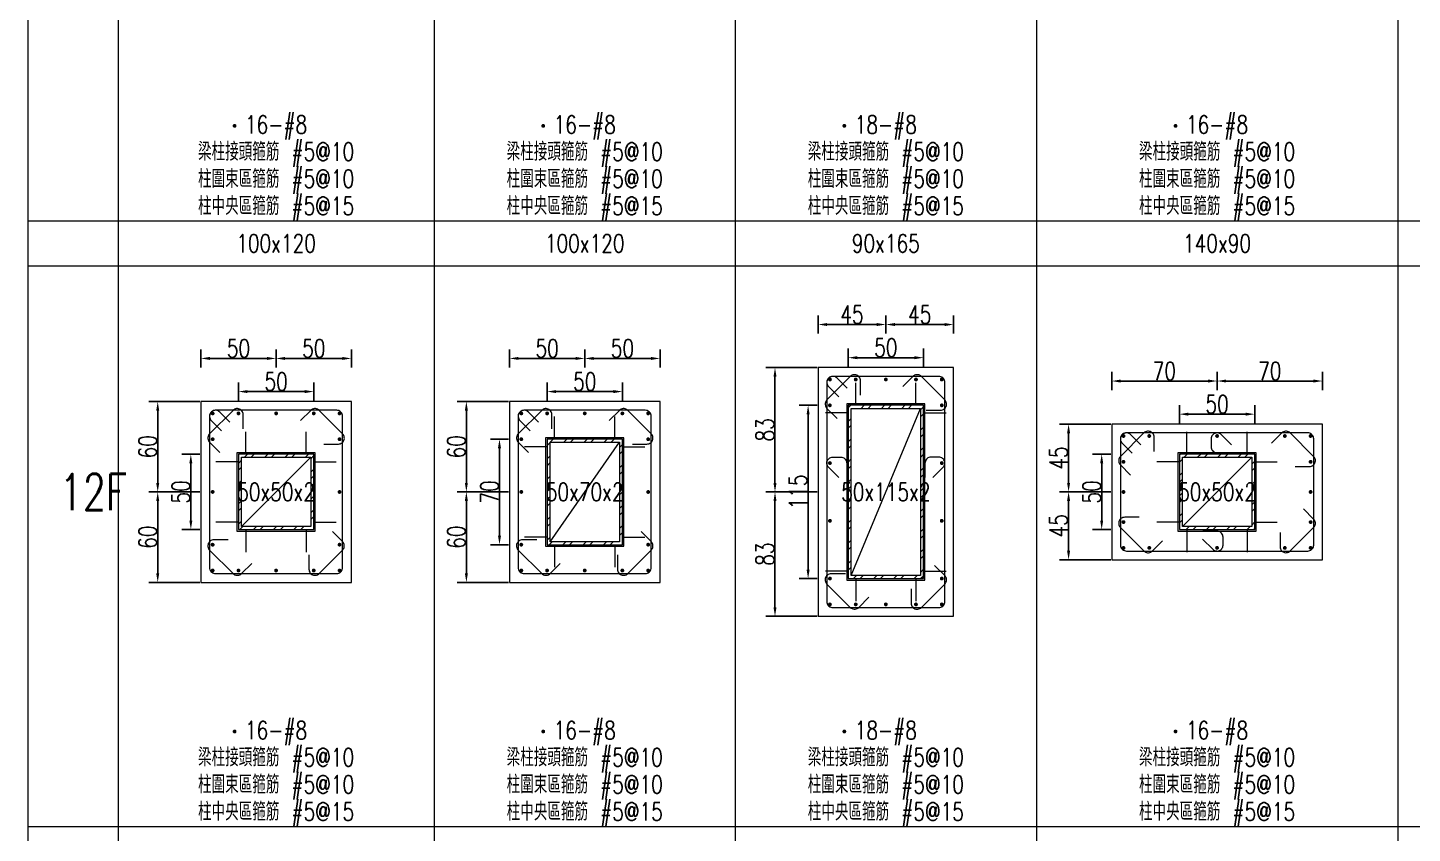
# Model space of a CAD drawing. Header units: millimetres. Extents: x 0 to 3905, y 0 to 8880.
# Drawn here: x 0 to 920, y 4447 to 4982 of the extents above; entities that cross this region are included whole.
import ezdxf
from ezdxf.enums import TextEntityAlignment as Align

# ---------------------------------------------------------------- set-up
doc = ezdxf.new("R2010")
doc.units = ezdxf.units.MM
doc.layers.get('DEFPOINTS').update_dxf_attribs({"color": 3})
for name, color, linetype in [('Hatch線', 6, 'Continuous'), ('主筋斷面', 2, 'Continuous'), ('文字-主筋根數', 7, 'Continuous'), ('文字-剪力筋 中央區', 7, 'Continuous'), ('文字-剪力筋-BC', 7, 'Continuous'), ('文字-剪力筋-圍束區', 7, 'Continuous'), ('文字-斷面尺寸', 7, 'Continuous'), ('文字-樓群名稱', 7, 'Continuous'), ('文字-輔助字', 7, 'Continuous'), ('柱斷面線', 4, 'Continuous'), ('標註字', 4, 'Continuous'), ('箍筋線', 1, 'Continuous'), ('網格線', 7, 'Continuous'), ('鋼柱', 11, 'Continuous')]:
    doc.layers.add(name, color=color, linetype=linetype)
doc.styles.add('note', font='txt.shx', dxfattribs={"width": 0.75, "height": 12})
doc.styles.add('txt', font='txt.shx', dxfattribs={"height": 0.2, "bigfont": 'chineset.shx'})
doc.dimstyles.new('RCAD_DIM', dxfattribs={"dimtxt": 12, "dimasz": 6, "dimexe": 6, "dimexo": 0.625, "dimtad": 1, "dimdec": 0, "dimdsep": 46, "dimtxsty": 'note', "dimcen": 2.5, "dimclrd": 256, "dimclre": 256, "dimclrt": 256, "dimadec": 0, "dimazin": 0, "dimtfac": 1, "dimtmove": 0, "dimatfit": 3, "dimfxl": 0, "dimtolj": 1, "dimarcsym": 0})

# ---------------------------------------------------------------- blocks, each defined once
blk = doc.blocks.new('*D84')
at = {"layer": 'DEFPOINTS', "color": 0}
for p in [(190, 4740.625), (140, 4734), (190, 4734)]:
    blk.add_point(p, dxfattribs=at)
at = {"layer": '標註字', "lineweight": -2}
for p, q in [((140, 4734.625), (140, 4746.625)), ((190, 4734.625), (190, 4746.625)), ((146, 4740.625), (184, 4740.625))]:
    blk.add_line(p, q, dxfattribs=at)
at = {"layer": '標註字'}
for points in [[(146, 4741.625), (146, 4739.625), (140, 4740.625)], [(184, 4739.625), (184, 4741.625), (190, 4740.625)]]:
    blk.add_solid(points, dxfattribs=at)
at = {"layer": '標註字', "insert": (165, 4747.25), "char_height": 12, "attachment_point": 5, "style": 'note'}
blk.add_mtext('\\A1;50', dxfattribs=at)
blk = doc.blocks.new('*D85')
at = {"layer": 'DEFPOINTS', "color": 0}
for p in [(108.375, 4699), (115, 4699), (115, 4649)]:
    blk.add_point(p, dxfattribs=at)
at = {"layer": '標註字', "lineweight": -2}
for p, q in [((114.375, 4699), (102.375, 4699)), ((108.375, 4655), (108.375, 4693)), ((114.375, 4649), (102.375, 4649))]:
    blk.add_line(p, q, dxfattribs=at)
at = {"layer": '標註字'}
for points in [[(109.375, 4693), (107.375, 4693), (108.375, 4699)], [(107.375, 4655), (109.375, 4655), (108.375, 4649)]]:
    blk.add_solid(points, dxfattribs=at)
at = {"layer": '標註字', "insert": (101.75, 4674), "char_height": 12, "attachment_point": 5, "rotation": 90, "style": 'note'}
blk.add_mtext('\\A1;50', dxfattribs=at)
blk = doc.blocks.new('*D86')
at = {"layer": 'DEFPOINTS', "color": 0}
for p in [(115, 4756), (165, 4762.625), (165, 4756)]:
    blk.add_point(p, dxfattribs=at)
at = {"layer": '標註字', "lineweight": -2}
for p, q in [((115, 4756.625), (115, 4768.625)), ((165, 4756.625), (165, 4768.625)), ((121, 4762.625), (159, 4762.625))]:
    blk.add_line(p, q, dxfattribs=at)
at = {"layer": '標註字'}
for points in [[(121, 4763.625), (121, 4761.625), (115, 4762.625)], [(159, 4761.625), (159, 4763.625), (165, 4762.625)]]:
    blk.add_solid(points, dxfattribs=at)
at = {"layer": '標註字', "insert": (140, 4769.25), "char_height": 12, "attachment_point": 5, "style": 'note'}
blk.add_mtext('\\A1;50', dxfattribs=at)
blk = doc.blocks.new('*D87')
at = {"layer": 'DEFPOINTS', "color": 0}
for p in [(165, 4756), (215, 4762.625), (215, 4756)]:
    blk.add_point(p, dxfattribs=at)
at = {"layer": '標註字', "lineweight": -2}
for p, q in [((165, 4756.625), (165, 4768.625)), ((215, 4756.625), (215, 4768.625)), ((171, 4762.625), (209, 4762.625))]:
    blk.add_line(p, q, dxfattribs=at)
at = {"layer": '標註字'}
for points in [[(171, 4763.625), (171, 4761.625), (165, 4762.625)], [(209, 4761.625), (209, 4763.625), (215, 4762.625)]]:
    blk.add_solid(points, dxfattribs=at)
at = {"layer": '標註字', "insert": (190, 4769.25), "char_height": 12, "attachment_point": 5, "style": 'note'}
blk.add_mtext('\\A1;50', dxfattribs=at)
blk = doc.blocks.new('*D88')
at = {"layer": 'DEFPOINTS', "color": 0}
for p in [(86.375, 4674), (115, 4674), (115, 4614)]:
    blk.add_point(p, dxfattribs=at)
at = {"layer": '標註字', "lineweight": -2}
for p, q in [((114.375, 4674), (80.375, 4674)), ((86.375, 4620), (86.375, 4668)), ((114.375, 4614), (80.375, 4614))]:
    blk.add_line(p, q, dxfattribs=at)
at = {"layer": '標註字'}
for points in [[(87.375, 4668), (85.375, 4668), (86.375, 4674)], [(85.375, 4620), (87.375, 4620), (86.375, 4614)]]:
    blk.add_solid(points, dxfattribs=at)
at = {"layer": '標註字', "insert": (79.75, 4644), "char_height": 12, "attachment_point": 5, "rotation": 90, "style": 'note'}
blk.add_mtext('\\A1;60', dxfattribs=at)
blk = doc.blocks.new('*D89')
at = {"layer": 'DEFPOINTS', "color": 0}
for p in [(86.375, 4734), (115, 4734), (115, 4674)]:
    blk.add_point(p, dxfattribs=at)
at = {"layer": '標註字', "lineweight": -2}
for p, q in [((114.375, 4734), (80.375, 4734)), ((86.375, 4680), (86.375, 4728)), ((114.375, 4674), (80.375, 4674))]:
    blk.add_line(p, q, dxfattribs=at)
at = {"layer": '標註字'}
for points in [[(87.375, 4728), (85.375, 4728), (86.375, 4734)], [(85.375, 4680), (87.375, 4680), (86.375, 4674)]]:
    blk.add_solid(points, dxfattribs=at)
at = {"layer": '標註字', "insert": (79.75, 4704), "char_height": 12, "attachment_point": 5, "rotation": 90, "style": 'note'}
blk.add_mtext('\\A1;60', dxfattribs=at)
blk = doc.blocks.new('Circle_Filled')
at = {"const_width": 0.5}
blk.add_lwpolyline([(-0.25, 0, 1), (0.25, 0, 1)], format="xyb", close=True, dxfattribs=at)
blk = doc.blocks.new('*D216')
at = {"layer": 'DEFPOINTS', "color": 0}
for p in [(395, 4740.625), (345, 4734), (395, 4734)]:
    blk.add_point(p, dxfattribs=at)
at = {"layer": '標註字', "lineweight": -2}
for p, q in [((345, 4734.625), (345, 4746.625)), ((395, 4734.625), (395, 4746.625)), ((351, 4740.625), (389, 4740.625))]:
    blk.add_line(p, q, dxfattribs=at)
at = {"layer": '標註字'}
for points in [[(351, 4741.625), (351, 4739.625), (345, 4740.625)], [(389, 4739.625), (389, 4741.625), (395, 4740.625)]]:
    blk.add_solid(points, dxfattribs=at)
at = {"layer": '標註字', "insert": (370, 4747.25), "char_height": 12, "attachment_point": 5, "style": 'note'}
blk.add_mtext('\\A1;50', dxfattribs=at)
blk = doc.blocks.new('*D217')
at = {"layer": 'DEFPOINTS', "color": 0}
for p in [(313.375, 4709), (320, 4709), (320, 4639)]:
    blk.add_point(p, dxfattribs=at)
at = {"layer": '標註字', "lineweight": -2}
for p, q in [((319.375, 4709), (307.375, 4709)), ((313.375, 4645), (313.375, 4703)), ((319.375, 4639), (307.375, 4639))]:
    blk.add_line(p, q, dxfattribs=at)
at = {"layer": '標註字'}
for points in [[(314.375, 4703), (312.375, 4703), (313.375, 4709)], [(312.375, 4645), (314.375, 4645), (313.375, 4639)]]:
    blk.add_solid(points, dxfattribs=at)
at = {"layer": '標註字', "insert": (306.75, 4674), "char_height": 12, "attachment_point": 5, "rotation": 90, "style": 'note'}
blk.add_mtext('\\A1;70', dxfattribs=at)
blk = doc.blocks.new('*D218')
at = {"layer": 'DEFPOINTS', "color": 0}
for p in [(320, 4756), (370, 4762.625), (370, 4756)]:
    blk.add_point(p, dxfattribs=at)
at = {"layer": '標註字', "lineweight": -2}
for p, q in [((320, 4756.625), (320, 4768.625)), ((370, 4756.625), (370, 4768.625)), ((326, 4762.625), (364, 4762.625))]:
    blk.add_line(p, q, dxfattribs=at)
at = {"layer": '標註字'}
for points in [[(326, 4763.625), (326, 4761.625), (320, 4762.625)], [(364, 4761.625), (364, 4763.625), (370, 4762.625)]]:
    blk.add_solid(points, dxfattribs=at)
at = {"layer": '標註字', "insert": (345, 4769.25), "char_height": 12, "attachment_point": 5, "style": 'note'}
blk.add_mtext('\\A1;50', dxfattribs=at)
blk = doc.blocks.new('*D219')
at = {"layer": 'DEFPOINTS', "color": 0}
for p in [(370, 4756), (420, 4762.625), (420, 4756)]:
    blk.add_point(p, dxfattribs=at)
at = {"layer": '標註字', "lineweight": -2}
for p, q in [((370, 4756.625), (370, 4768.625)), ((420, 4756.625), (420, 4768.625)), ((376, 4762.625), (414, 4762.625))]:
    blk.add_line(p, q, dxfattribs=at)
at = {"layer": '標註字'}
for points in [[(376, 4763.625), (376, 4761.625), (370, 4762.625)], [(414, 4761.625), (414, 4763.625), (420, 4762.625)]]:
    blk.add_solid(points, dxfattribs=at)
at = {"layer": '標註字', "insert": (395, 4769.25), "char_height": 12, "attachment_point": 5, "style": 'note'}
blk.add_mtext('\\A1;50', dxfattribs=at)
blk = doc.blocks.new('*D220')
at = {"layer": 'DEFPOINTS', "color": 0}
for p in [(291.375, 4674), (320, 4674), (320, 4614)]:
    blk.add_point(p, dxfattribs=at)
at = {"layer": '標註字', "lineweight": -2}
for p, q in [((319.375, 4674), (285.375, 4674)), ((291.375, 4620), (291.375, 4668)), ((319.375, 4614), (285.375, 4614))]:
    blk.add_line(p, q, dxfattribs=at)
at = {"layer": '標註字'}
for points in [[(292.375, 4668), (290.375, 4668), (291.375, 4674)], [(290.375, 4620), (292.375, 4620), (291.375, 4614)]]:
    blk.add_solid(points, dxfattribs=at)
at = {"layer": '標註字', "insert": (284.75, 4644), "char_height": 12, "attachment_point": 5, "rotation": 90, "style": 'note'}
blk.add_mtext('\\A1;60', dxfattribs=at)
blk = doc.blocks.new('*D221')
at = {"layer": 'DEFPOINTS', "color": 0}
for p in [(291.375, 4734), (320, 4734), (320, 4674)]:
    blk.add_point(p, dxfattribs=at)
at = {"layer": '標註字', "lineweight": -2}
for p, q in [((319.375, 4734), (285.375, 4734)), ((291.375, 4680), (291.375, 4728)), ((319.375, 4674), (285.375, 4674))]:
    blk.add_line(p, q, dxfattribs=at)
at = {"layer": '標註字'}
for points in [[(292.375, 4728), (290.375, 4728), (291.375, 4734)], [(290.375, 4680), (292.375, 4680), (291.375, 4674)]]:
    blk.add_solid(points, dxfattribs=at)
at = {"layer": '標註字', "insert": (284.75, 4704), "char_height": 12, "attachment_point": 5, "rotation": 90, "style": 'note'}
blk.add_mtext('\\A1;60', dxfattribs=at)
blk = doc.blocks.new('*D348')
at = {"layer": 'DEFPOINTS', "color": 0}
for p in [(545, 4756.5), (595, 4763.125), (595, 4756.5)]:
    blk.add_point(p, dxfattribs=at)
at = {"layer": '標註字', "lineweight": -2}
for p, q in [((545, 4757.125), (545, 4769.125)), ((595, 4757.125), (595, 4769.125)), ((551, 4763.125), (589, 4763.125))]:
    blk.add_line(p, q, dxfattribs=at)
at = {"layer": '標註字'}
for points in [[(551, 4764.125), (551, 4762.125), (545, 4763.125)], [(589, 4762.125), (589, 4764.125), (595, 4763.125)]]:
    blk.add_solid(points, dxfattribs=at)
at = {"layer": '標註字', "insert": (570, 4769.75), "char_height": 12, "attachment_point": 5, "style": 'note'}
blk.add_mtext('\\A1;50', dxfattribs=at)
blk = doc.blocks.new('*D349')
at = {"layer": 'DEFPOINTS', "color": 0}
for p in [(518.375, 4731.5), (525, 4731.5), (525, 4616.5)]:
    blk.add_point(p, dxfattribs=at)
at = {"layer": '標註字', "lineweight": -2}
for p, q in [((524.375, 4731.5), (512.375, 4731.5)), ((518.375, 4622.5), (518.375, 4725.5)), ((524.375, 4616.5), (512.375, 4616.5))]:
    blk.add_line(p, q, dxfattribs=at)
at = {"layer": '標註字'}
for points in [[(519.375, 4725.5), (517.375, 4725.5), (518.375, 4731.5)], [(517.375, 4622.5), (519.375, 4622.5), (518.375, 4616.5)]]:
    blk.add_solid(points, dxfattribs=at)
at = {"layer": '標註字', "insert": (511.75, 4674), "char_height": 12, "attachment_point": 5, "rotation": 90, "style": 'note'}
blk.add_mtext('\\A1;115', dxfattribs=at)
blk = doc.blocks.new('*D350')
at = {"layer": 'DEFPOINTS', "color": 0}
for p in [(570, 4785.125), (525, 4778.5), (570, 4778.5)]:
    blk.add_point(p, dxfattribs=at)
at = {"layer": '標註字', "lineweight": -2}
for p, q in [((525, 4779.125), (525, 4791.125)), ((531, 4785.125), (564, 4785.125)), ((570, 4779.125), (570, 4791.125))]:
    blk.add_line(p, q, dxfattribs=at)
at = {"layer": '標註字'}
for points in [[(531, 4786.125), (531, 4784.125), (525, 4785.125)], [(564, 4784.125), (564, 4786.125), (570, 4785.125)]]:
    blk.add_solid(points, dxfattribs=at)
at = {"layer": '標註字', "insert": (547.5, 4791.75), "char_height": 12, "attachment_point": 5, "style": 'note'}
blk.add_mtext('\\A1;45', dxfattribs=at)
blk = doc.blocks.new('*D351')
at = {"layer": 'DEFPOINTS', "color": 0}
for p in [(615, 4785.125), (570, 4778.5), (615, 4778.5)]:
    blk.add_point(p, dxfattribs=at)
at = {"layer": '標註字', "lineweight": -2}
for p, q in [((570, 4779.125), (570, 4791.125)), ((576, 4785.125), (609, 4785.125)), ((615, 4779.125), (615, 4791.125))]:
    blk.add_line(p, q, dxfattribs=at)
at = {"layer": '標註字'}
for points in [[(576, 4786.125), (576, 4784.125), (570, 4785.125)], [(609, 4784.125), (609, 4786.125), (615, 4785.125)]]:
    blk.add_solid(points, dxfattribs=at)
at = {"layer": '標註字', "insert": (592.5, 4791.75), "char_height": 12, "attachment_point": 5, "style": 'note'}
blk.add_mtext('\\A1;45', dxfattribs=at)
blk = doc.blocks.new('*D352')
at = {"layer": 'DEFPOINTS', "color": 0}
for p in [(496.375, 4674), (525, 4674), (525, 4591.5)]:
    blk.add_point(p, dxfattribs=at)
at = {"layer": '標註字', "lineweight": -2}
for p, q in [((524.375, 4674), (490.375, 4674)), ((496.375, 4597.5), (496.375, 4668)), ((524.375, 4591.5), (490.375, 4591.5))]:
    blk.add_line(p, q, dxfattribs=at)
at = {"layer": '標註字'}
for points in [[(497.375, 4668), (495.375, 4668), (496.375, 4674)], [(495.375, 4597.5), (497.375, 4597.5), (496.375, 4591.5)]]:
    blk.add_solid(points, dxfattribs=at)
at = {"layer": '標註字', "insert": (489.75, 4632.75), "char_height": 12, "attachment_point": 5, "rotation": 90, "style": 'note'}
blk.add_mtext('\\A1;83', dxfattribs=at)
blk = doc.blocks.new('*D353')
at = {"layer": 'DEFPOINTS', "color": 0}
for p in [(496.375, 4756.5), (525, 4756.5), (525, 4674)]:
    blk.add_point(p, dxfattribs=at)
at = {"layer": '標註字', "lineweight": -2}
for p, q in [((524.375, 4756.5), (490.375, 4756.5)), ((496.375, 4680), (496.375, 4750.5)), ((524.375, 4674), (490.375, 4674))]:
    blk.add_line(p, q, dxfattribs=at)
at = {"layer": '標註字'}
for points in [[(497.375, 4750.5), (495.375, 4750.5), (496.375, 4756.5)], [(495.375, 4680), (497.375, 4680), (496.375, 4674)]]:
    blk.add_solid(points, dxfattribs=at)
at = {"layer": '標註字', "insert": (489.75, 4715.25), "char_height": 12, "attachment_point": 5, "rotation": 90, "style": 'note'}
blk.add_mtext('\\A1;83', dxfattribs=at)
blk = doc.blocks.new('*D480')
at = {"layer": 'DEFPOINTS', "color": 0}
for p in [(765, 4719), (815, 4725.625), (815, 4719)]:
    blk.add_point(p, dxfattribs=at)
at = {"layer": '標註字', "lineweight": -2}
for p, q in [((765, 4719.625), (765, 4731.625)), ((815, 4719.625), (815, 4731.625)), ((771, 4725.625), (809, 4725.625))]:
    blk.add_line(p, q, dxfattribs=at)
at = {"layer": '標註字'}
for points in [[(771, 4726.625), (771, 4724.625), (765, 4725.625)], [(809, 4724.625), (809, 4726.625), (815, 4725.625)]]:
    blk.add_solid(points, dxfattribs=at)
at = {"layer": '標註字', "insert": (790, 4732.25), "char_height": 12, "attachment_point": 5, "style": 'note'}
blk.add_mtext('\\A1;50', dxfattribs=at)
blk = doc.blocks.new('*D481')
at = {"layer": 'DEFPOINTS', "color": 0}
for p in [(713.375, 4699), (720, 4699), (720, 4649)]:
    blk.add_point(p, dxfattribs=at)
at = {"layer": '標註字', "lineweight": -2}
for p, q in [((719.375, 4699), (707.375, 4699)), ((713.375, 4655), (713.375, 4693)), ((719.375, 4649), (707.375, 4649))]:
    blk.add_line(p, q, dxfattribs=at)
at = {"layer": '標註字'}
for points in [[(714.375, 4693), (712.375, 4693), (713.375, 4699)], [(712.375, 4655), (714.375, 4655), (713.375, 4649)]]:
    blk.add_solid(points, dxfattribs=at)
at = {"layer": '標註字', "insert": (706.75, 4674), "char_height": 12, "attachment_point": 5, "rotation": 90, "style": 'note'}
blk.add_mtext('\\A1;50', dxfattribs=at)
blk = doc.blocks.new('*D482')
at = {"layer": 'DEFPOINTS', "color": 0}
for p in [(790, 4747.625), (720, 4741), (790, 4741)]:
    blk.add_point(p, dxfattribs=at)
at = {"layer": '標註字', "lineweight": -2}
for p, q in [((720, 4741.625), (720, 4753.625)), ((726, 4747.625), (784, 4747.625)), ((790, 4741.625), (790, 4753.625))]:
    blk.add_line(p, q, dxfattribs=at)
at = {"layer": '標註字'}
for points in [[(726, 4748.625), (726, 4746.625), (720, 4747.625)], [(784, 4746.625), (784, 4748.625), (790, 4747.625)]]:
    blk.add_solid(points, dxfattribs=at)
at = {"layer": '標註字', "insert": (755, 4754.25), "char_height": 12, "attachment_point": 5, "style": 'note'}
blk.add_mtext('\\A1;70', dxfattribs=at)
blk = doc.blocks.new('*D483')
at = {"layer": 'DEFPOINTS', "color": 0}
for p in [(860, 4747.625), (790, 4741), (860, 4741)]:
    blk.add_point(p, dxfattribs=at)
at = {"layer": '標註字', "lineweight": -2}
for p, q in [((790, 4741.625), (790, 4753.625)), ((796, 4747.625), (854, 4747.625)), ((860, 4741.625), (860, 4753.625))]:
    blk.add_line(p, q, dxfattribs=at)
at = {"layer": '標註字'}
for points in [[(796, 4748.625), (796, 4746.625), (790, 4747.625)], [(854, 4746.625), (854, 4748.625), (860, 4747.625)]]:
    blk.add_solid(points, dxfattribs=at)
at = {"layer": '標註字', "insert": (825, 4754.25), "char_height": 12, "attachment_point": 5, "style": 'note'}
blk.add_mtext('\\A1;70', dxfattribs=at)
blk = doc.blocks.new('*D484')
at = {"layer": 'DEFPOINTS', "color": 0}
for p in [(691.375, 4674), (720, 4674), (720, 4629)]:
    blk.add_point(p, dxfattribs=at)
at = {"layer": '標註字', "lineweight": -2}
for p, q in [((719.375, 4674), (685.375, 4674)), ((691.375, 4635), (691.375, 4668)), ((719.375, 4629), (685.375, 4629))]:
    blk.add_line(p, q, dxfattribs=at)
at = {"layer": '標註字'}
for points in [[(692.375, 4668), (690.375, 4668), (691.375, 4674)], [(690.375, 4635), (692.375, 4635), (691.375, 4629)]]:
    blk.add_solid(points, dxfattribs=at)
at = {"layer": '標註字', "insert": (684.75, 4651.5), "char_height": 12, "attachment_point": 5, "rotation": 90, "style": 'note'}
blk.add_mtext('\\A1;45', dxfattribs=at)
blk = doc.blocks.new('*D485')
at = {"layer": 'DEFPOINTS', "color": 0}
for p in [(691.375, 4719), (720, 4719), (720, 4674)]:
    blk.add_point(p, dxfattribs=at)
at = {"layer": '標註字', "lineweight": -2}
for p, q in [((719.375, 4719), (685.375, 4719)), ((691.375, 4680), (691.375, 4713)), ((719.375, 4674), (685.375, 4674))]:
    blk.add_line(p, q, dxfattribs=at)
at = {"layer": '標註字'}
for points in [[(692.375, 4713), (690.375, 4713), (691.375, 4719)], [(690.375, 4680), (692.375, 4680), (691.375, 4674)]]:
    blk.add_solid(points, dxfattribs=at)
at = {"layer": '標註字', "insert": (684.75, 4696.5), "char_height": 12, "attachment_point": 5, "rotation": 90, "style": 'note'}
blk.add_mtext('\\A1;45', dxfattribs=at)

msp = doc.modelspace()

# ---------------------------------------------------------------- hatches: boundary and pattern name
at = {"layer": 'Hatch線'}
h = msp.add_hatch(dxfattribs=at)
h.set_pattern_fill('ANSI32', color=256, style=0)
h.paths.add_polyline_path([(545, 4616.5), (595, 4616.5), (595, 4731.5), (545, 4731.5)], flags=17)
h.paths.add_polyline_path([(547, 4618.5), (547, 4729.5), (593, 4729.5), (593, 4618.5)])
h = msp.add_hatch(dxfattribs=at)
h.set_pattern_fill('ANSI32', color=256, style=0)
h.paths.add_polyline_path([(345, 4639), (395, 4639), (395, 4709), (345, 4709)], flags=17)
h.paths.add_polyline_path([(347, 4641), (347, 4707), (393, 4707), (393, 4641)])
h = msp.add_hatch(dxfattribs=at)
h.set_pattern_fill('ANSI32', color=256, style=0)
h.paths.add_polyline_path([(140, 4649), (190, 4649), (190, 4699), (140, 4699)], flags=17)
h.paths.add_polyline_path([(142, 4651), (142, 4697), (188, 4697), (188, 4651)])
h = msp.add_hatch(dxfattribs=at)
h.set_pattern_fill('ANSI32', color=256, style=0)
h.paths.add_polyline_path([(765, 4649), (815, 4649), (815, 4699), (765, 4699)], flags=17)
h.paths.add_polyline_path([(767, 4651), (767, 4697), (813, 4697), (813, 4651)])

# ---------------------------------------------------------------- linework, layer by layer
at = {"layer": 'DEFPOINTS', "lineweight": 5}
for points in [[(550, 4731.5), (550, 4746.5)], [(590, 4731.5), (590, 4746.5)], [(545, 4615.5), (596, 4615.5), (596, 4732.5), (544, 4732.5), (544, 4615.5), (545, 4615.5)], [(547, 4618.5), (593, 4729.5)], [(350, 4709), (350, 4724)], [(390, 4709), (390, 4724)], [(545, 4726.5), (530, 4726.5)], [(595, 4726.5), (610, 4726.5)], [(145, 4699), (145, 4714)], [(185, 4699), (185, 4714)], [(345, 4638), (396, 4638), (396, 4710), (344, 4710), (344, 4638), (345, 4638)], [(770, 4699), (770, 4714)], [(810, 4699), (810, 4714)], [(140, 4648), (191, 4648), (191, 4700), (139, 4700), (139, 4648), (140, 4648)], [(345, 4704), (330, 4704)], [(347, 4641), (393, 4707)], [(395, 4704), (410, 4704)], [(765, 4648), (816, 4648), (816, 4700), (764, 4700), (764, 4648), (765, 4648)], [(140, 4694), (125, 4694)], [(142, 4651), (188, 4697)], [(190, 4694), (205, 4694)], [(765, 4694), (750, 4694)], [(767, 4651), (813, 4697)], [(815, 4694), (830, 4694)], [(140, 4654), (125, 4654)], [(190, 4654), (205, 4654)], [(765, 4654), (750, 4654)], [(815, 4654), (830, 4654)], [(145, 4649), (145, 4634)], [(185, 4649), (185, 4634)], [(770, 4649), (770, 4634)], [(810, 4649), (810, 4634)], [(345, 4644), (330, 4644)], [(350, 4639), (350, 4624)], [(390, 4639), (390, 4624)], [(395, 4644), (410, 4644)], [(545, 4621.5), (530, 4621.5)], [(595, 4621.5), (610, 4621.5)], [(550, 4616.5), (550, 4601.5)], [(590, 4616.5), (590, 4601.5)]]:
    msp.add_lwpolyline(points, dxfattribs=at)
at = {"layer": '柱斷面線', "lineweight": 5}
for points in [[(525, 4591.5), (615, 4591.5), (615, 4756.5), (525, 4756.5), (525, 4591.5)], [(115, 4614), (215, 4614), (215, 4734), (115, 4734), (115, 4614)], [(320, 4614), (420, 4614), (420, 4734), (320, 4734), (320, 4614)], [(720, 4629), (860, 4629), (860, 4719), (720, 4719), (720, 4629)]]:
    msp.add_lwpolyline(points, dxfattribs=at)
at = {"layer": '箍筋線', "lineweight": 5}
for points in [[(553.19, 4738.31), (553.19, 4747.85), (553.13, 4748.52), (552.96, 4749.16), (552.69, 4749.77), (552.32, 4750.33), (551.86, 4750.82), (551.33, 4751.22), (550.73, 4751.52), (550.1, 4751.73), (549.43, 4751.82), (548.77, 4751.8), (548.11, 4751.67), (547.49, 4751.43), (546.91, 4751.09), (546.4, 4750.66), (530.84, 4735.1), (530.39, 4734.57), (530.05, 4733.97), (529.81, 4733.32), (529.69, 4732.63), (529.69, 4731.94), (529.81, 4731.26), (530.05, 4730.61), (530.39, 4730.01), (530.84, 4729.48), (537.58, 4722.73)], [(544.33, 4742.79), (537.58, 4749.54), (537.07, 4749.97), (536.49, 4750.31), (535.87, 4750.55), (535.22, 4750.68), (534.55, 4750.7), (533.89, 4750.61), (533.25, 4750.4), (532.66, 4750.1), (532.12, 4749.69), (531.66, 4749.21), (531.29, 4748.65), (531.02, 4748.04), (530.85, 4747.4), (530.79, 4746.73), (530.79, 4601.27), (530.86, 4600.58), (531.03, 4599.91), (531.33, 4599.28), (531.72, 4598.71), (532.21, 4598.22), (532.78, 4597.83), (533.41, 4597.53), (534.08, 4597.36), (534.77, 4597.29), (605.23, 4597.29), (605.92, 4597.36), (606.59, 4597.53), (607.22, 4597.83), (607.79, 4598.22), (608.28, 4598.71), (608.67, 4599.28), (608.97, 4599.91), (609.14, 4600.58), (609.21, 4601.27), (609.21, 4746.73), (609.14, 4747.42), (608.97, 4748.09), (608.67, 4748.72), (608.28, 4749.29), (607.79, 4749.78), (607.22, 4750.17), (606.59, 4750.47), (605.92, 4750.64), (605.23, 4750.71), (534.77, 4750.71), (534.1, 4750.65), (533.46, 4750.48), (532.85, 4750.21), (532.29, 4749.84), (531.81, 4749.38), (531.4, 4748.84), (531.1, 4748.25), (530.89, 4747.61), (530.8, 4746.95), (530.82, 4746.28), (530.95, 4745.63), (531.19, 4745.01), (531.53, 4744.43), (531.96, 4743.92), (538.71, 4737.17)], [(596.81, 4728.31), (606.35, 4728.31), (607.02, 4728.37), (607.66, 4728.54), (608.27, 4728.81), (608.83, 4729.18), (609.32, 4729.64), (609.72, 4730.17), (610.02, 4730.77), (610.23, 4731.4), (610.32, 4732.07), (610.3, 4732.73), (610.17, 4733.39), (609.93, 4734.01), (609.59, 4734.59), (609.16, 4735.1), (593.6, 4750.66), (593.07, 4751.11), (592.47, 4751.45), (591.82, 4751.69), (591.13, 4751.81), (590.44, 4751.81), (589.76, 4751.69), (589.11, 4751.45), (588.51, 4751.11), (587.98, 4750.66), (581.23, 4743.92)], [(143.19, 4715.81), (143.19, 4725.35), (143.13, 4726.02), (142.96, 4726.66), (142.69, 4727.27), (142.32, 4727.83), (141.86, 4728.32), (141.33, 4728.72), (140.73, 4729.02), (140.1, 4729.23), (139.43, 4729.32), (138.77, 4729.3), (138.11, 4729.17), (137.49, 4728.93), (136.91, 4728.59), (136.4, 4728.16), (120.84, 4712.6), (120.39, 4712.07), (120.05, 4711.47), (119.81, 4710.82), (119.69, 4710.13), (119.69, 4709.44), (119.81, 4708.76), (120.05, 4708.11), (120.39, 4707.51), (120.84, 4706.98), (127.58, 4700.23)], [(134.33, 4720.29), (127.58, 4727.04), (127.07, 4727.47), (126.49, 4727.81), (125.87, 4728.05), (125.22, 4728.18), (124.55, 4728.2), (123.89, 4728.11), (123.25, 4727.9), (122.66, 4727.6), (122.12, 4727.19), (121.66, 4726.71), (121.29, 4726.15), (121.02, 4725.54), (120.85, 4724.9), (120.79, 4724.23), (120.79, 4623.77), (120.86, 4623.08), (121.03, 4622.41), (121.33, 4621.78), (121.72, 4621.21), (122.21, 4620.72), (122.78, 4620.33), (123.41, 4620.03), (124.08, 4619.86), (124.77, 4619.79), (205.23, 4619.79), (205.92, 4619.86), (206.59, 4620.03), (207.22, 4620.33), (207.79, 4620.72), (208.28, 4621.21), (208.67, 4621.78), (208.97, 4622.41), (209.14, 4623.08), (209.21, 4623.77), (209.21, 4724.23), (209.14, 4724.92), (208.97, 4725.59), (208.67, 4726.22), (208.28, 4726.79), (207.79, 4727.28), (207.22, 4727.67), (206.59, 4727.97), (205.92, 4728.14), (205.23, 4728.21), (124.77, 4728.21), (124.1, 4728.15), (123.46, 4727.98), (122.85, 4727.71), (122.29, 4727.34), (121.81, 4726.88), (121.4, 4726.34), (121.1, 4725.75), (120.89, 4725.11), (120.8, 4724.45), (120.82, 4723.78), (120.95, 4723.13), (121.19, 4722.51), (121.53, 4721.93), (121.96, 4721.42), (128.71, 4714.67)], [(196.81, 4705.81), (206.35, 4705.81), (207.02, 4705.87), (207.66, 4706.04), (208.27, 4706.31), (208.83, 4706.68), (209.32, 4707.14), (209.72, 4707.67), (210.02, 4708.27), (210.23, 4708.9), (210.32, 4709.57), (210.3, 4710.23), (210.17, 4710.89), (209.93, 4711.51), (209.59, 4712.09), (209.16, 4712.6), (193.6, 4728.16), (193.07, 4728.61), (192.47, 4728.95), (191.82, 4729.19), (191.13, 4729.31), (190.44, 4729.31), (189.76, 4729.19), (189.11, 4728.95), (188.51, 4728.61), (187.98, 4728.16), (181.23, 4721.42)], [(348.19, 4715.81), (348.19, 4725.35), (348.13, 4726.02), (347.96, 4726.66), (347.69, 4727.27), (347.32, 4727.83), (346.86, 4728.32), (346.33, 4728.72), (345.73, 4729.02), (345.1, 4729.23), (344.43, 4729.32), (343.77, 4729.3), (343.11, 4729.17), (342.49, 4728.93), (341.91, 4728.59), (341.4, 4728.16), (325.84, 4712.6), (325.39, 4712.07), (325.05, 4711.47), (324.81, 4710.82), (324.69, 4710.13), (324.69, 4709.44), (324.81, 4708.76), (325.05, 4708.11), (325.39, 4707.51), (325.84, 4706.98), (332.58, 4700.23)], [(339.33, 4720.29), (332.58, 4727.04), (332.07, 4727.47), (331.49, 4727.81), (330.87, 4728.05), (330.22, 4728.18), (329.55, 4728.2), (328.89, 4728.11), (328.25, 4727.9), (327.66, 4727.6), (327.12, 4727.19), (326.66, 4726.71), (326.29, 4726.15), (326.02, 4725.54), (325.85, 4724.9), (325.79, 4724.23), (325.79, 4623.77), (325.86, 4623.08), (326.03, 4622.41), (326.33, 4621.78), (326.72, 4621.21), (327.21, 4620.72), (327.78, 4620.33), (328.41, 4620.03), (329.08, 4619.86), (329.77, 4619.79), (410.23, 4619.79), (410.92, 4619.86), (411.59, 4620.03), (412.22, 4620.33), (412.79, 4620.72), (413.28, 4621.21), (413.67, 4621.78), (413.97, 4622.41), (414.14, 4623.08), (414.21, 4623.77), (414.21, 4724.23), (414.14, 4724.92), (413.97, 4725.59), (413.67, 4726.22), (413.28, 4726.79), (412.79, 4727.28), (412.22, 4727.67), (411.59, 4727.97), (410.92, 4728.14), (410.23, 4728.21), (329.77, 4728.21), (329.1, 4728.15), (328.46, 4727.98), (327.85, 4727.71), (327.29, 4727.34), (326.81, 4726.88), (326.4, 4726.34), (326.1, 4725.75), (325.89, 4725.11), (325.8, 4724.45), (325.82, 4723.78), (325.95, 4723.13), (326.19, 4722.51), (326.53, 4721.93), (326.96, 4721.42), (333.71, 4714.67)], [(401.81, 4705.81), (411.35, 4705.81), (412.02, 4705.87), (412.66, 4706.04), (413.27, 4706.31), (413.83, 4706.68), (414.32, 4707.14), (414.72, 4707.67), (415.02, 4708.27), (415.23, 4708.9), (415.32, 4709.57), (415.3, 4710.23), (415.17, 4710.89), (414.93, 4711.51), (414.59, 4712.09), (414.16, 4712.6), (398.6, 4728.16), (398.07, 4728.61), (397.47, 4728.95), (396.82, 4729.19), (396.13, 4729.31), (395.44, 4729.31), (394.76, 4729.19), (394.11, 4728.95), (393.51, 4728.61), (392.98, 4728.16), (386.23, 4721.42)], [(748.19, 4700.81), (748.19, 4710.35), (748.13, 4711.02), (747.96, 4711.66), (747.69, 4712.27), (747.32, 4712.83), (746.86, 4713.32), (746.33, 4713.72), (745.73, 4714.02), (745.1, 4714.23), (744.43, 4714.32), (743.77, 4714.3), (743.11, 4714.17), (742.49, 4713.93), (741.91, 4713.59), (741.4, 4713.16), (725.84, 4697.6), (725.39, 4697.07), (725.05, 4696.47), (724.81, 4695.82), (724.69, 4695.13), (724.69, 4694.44), (724.81, 4693.76), (725.05, 4693.11), (725.39, 4692.51), (725.84, 4691.98), (732.58, 4685.23)], [(739.33, 4705.29), (732.58, 4712.04), (732.07, 4712.47), (731.49, 4712.81), (730.87, 4713.05), (730.22, 4713.18), (729.55, 4713.2), (728.89, 4713.11), (728.25, 4712.9), (727.66, 4712.6), (727.12, 4712.19), (726.66, 4711.71), (726.29, 4711.15), (726.02, 4710.54), (725.85, 4709.9), (725.79, 4709.23), (725.79, 4638.77), (725.86, 4638.08), (726.03, 4637.41), (726.33, 4636.78), (726.72, 4636.21), (727.21, 4635.72), (727.78, 4635.33), (728.41, 4635.03), (729.08, 4634.86), (729.77, 4634.79), (850.23, 4634.79), (850.92, 4634.86), (851.59, 4635.03), (852.22, 4635.33), (852.79, 4635.72), (853.28, 4636.21), (853.67, 4636.78), (853.97, 4637.41), (854.14, 4638.08), (854.21, 4638.77), (854.21, 4709.23), (854.14, 4709.92), (853.97, 4710.59), (853.67, 4711.22), (853.28, 4711.79), (852.79, 4712.28), (852.22, 4712.67), (851.59, 4712.97), (850.92, 4713.14), (850.23, 4713.21), (729.77, 4713.21), (729.1, 4713.15), (728.46, 4712.98), (727.85, 4712.71), (727.29, 4712.34), (726.81, 4711.88), (726.4, 4711.34), (726.1, 4710.75), (725.89, 4710.11), (725.8, 4709.45), (725.82, 4708.78), (725.95, 4708.13), (726.19, 4707.51), (726.53, 4706.93), (726.96, 4706.42), (733.71, 4699.67)], [(799.56, 4705.29), (792.81, 4712.04), (792.3, 4712.47), (791.72, 4712.81), (791.1, 4713.05), (790.45, 4713.18), (789.78, 4713.2), (789.12, 4713.11), (788.48, 4712.9), (787.89, 4712.6), (787.35, 4712.19), (786.89, 4711.71), (786.52, 4711.15), (786.25, 4710.54), (786.08, 4709.9), (786.03, 4709.23), (786.03, 4703.98), (786.09, 4703.28), (786.26, 4702.62), (786.56, 4701.99), (786.95, 4701.42), (787.44, 4700.93), (788.01, 4700.53), (788.64, 4700.24), (789.31, 4700.06), (790, 4700), (799.54, 4700)], [(841.81, 4690.81), (851.35, 4690.81), (852.02, 4690.87), (852.66, 4691.04), (853.27, 4691.31), (853.83, 4691.68), (854.32, 4692.14), (854.72, 4692.67), (855.02, 4693.27), (855.23, 4693.9), (855.32, 4694.57), (855.3, 4695.23), (855.17, 4695.89), (854.93, 4696.51), (854.59, 4697.09), (854.16, 4697.6), (838.6, 4713.16), (838.07, 4713.61), (837.47, 4713.95), (836.82, 4714.19), (836.13, 4714.31), (835.44, 4714.31), (834.76, 4714.19), (834.11, 4713.95), (833.51, 4713.61), (832.98, 4713.16), (826.23, 4706.42)], [(538.71, 4683.61), (531.96, 4690.36), (531.53, 4690.87), (531.19, 4691.44), (530.95, 4692.07), (530.82, 4692.72), (530.8, 4693.39), (530.89, 4694.05), (531.1, 4694.69), (531.4, 4695.28), (531.81, 4695.82), (532.29, 4696.27), (532.85, 4696.65), (533.46, 4696.92), (534.1, 4697.09), (534.77, 4697.14), (540.02, 4697.14), (540.72, 4697.08), (541.38, 4696.9), (542.01, 4696.61), (542.58, 4696.21), (543.07, 4695.72), (543.47, 4695.15), (543.76, 4694.53), (543.94, 4693.86), (544, 4693.17), (544, 4683.63)], [(601.29, 4683.61), (608.04, 4690.36), (608.47, 4690.87), (608.81, 4691.44), (609.05, 4692.07), (609.18, 4692.72), (609.2, 4693.39), (609.11, 4694.05), (608.9, 4694.69), (608.6, 4695.28), (608.19, 4695.82), (607.71, 4696.27), (607.15, 4696.65), (606.54, 4696.92), (605.9, 4697.09), (605.23, 4697.14), (599.98, 4697.14), (599.28, 4697.08), (598.62, 4696.9), (597.99, 4696.61), (597.42, 4696.21), (596.93, 4695.72), (596.53, 4695.15), (596.24, 4694.53), (596.06, 4693.86), (596, 4693.17), (596, 4683.63)], [(738.19, 4657.19), (728.65, 4657.19), (727.98, 4657.13), (727.34, 4656.96), (726.73, 4656.69), (726.17, 4656.32), (725.68, 4655.86), (725.28, 4655.33), (724.98, 4654.73), (724.77, 4654.1), (724.68, 4653.43), (724.7, 4652.77), (724.83, 4652.11), (725.07, 4651.49), (725.41, 4650.91), (725.84, 4650.4), (741.4, 4634.84), (741.93, 4634.39), (742.53, 4634.05), (743.18, 4633.81), (743.87, 4633.69), (744.56, 4633.69), (745.24, 4633.81), (745.89, 4634.05), (746.49, 4634.39), (747.02, 4634.84), (753.77, 4641.58)], [(831.81, 4647.19), (831.81, 4637.65), (831.87, 4636.98), (832.04, 4636.34), (832.31, 4635.73), (832.68, 4635.17), (833.14, 4634.68), (833.67, 4634.28), (834.27, 4633.98), (834.9, 4633.77), (835.57, 4633.68), (836.23, 4633.7), (836.89, 4633.83), (837.51, 4634.07), (838.09, 4634.41), (838.6, 4634.84), (854.16, 4650.4), (854.61, 4650.93), (854.95, 4651.53), (855.19, 4652.18), (855.31, 4652.87), (855.31, 4653.56), (855.19, 4654.24), (854.95, 4654.89), (854.61, 4655.49), (854.16, 4656.02), (847.42, 4662.77)], [(186.81, 4632.19), (186.81, 4622.65), (186.87, 4621.98), (187.04, 4621.34), (187.31, 4620.73), (187.68, 4620.17), (188.14, 4619.68), (188.67, 4619.28), (189.27, 4618.98), (189.9, 4618.77), (190.57, 4618.68), (191.23, 4618.7), (191.89, 4618.83), (192.51, 4619.07), (193.09, 4619.41), (193.6, 4619.84), (209.16, 4635.4), (209.61, 4635.93), (209.95, 4636.53), (210.19, 4637.18), (210.31, 4637.87), (210.31, 4638.56), (210.19, 4639.24), (209.95, 4639.89), (209.61, 4640.49), (209.16, 4641.02), (202.42, 4647.77)], [(391.81, 4632.19), (391.81, 4622.65), (391.87, 4621.98), (392.04, 4621.34), (392.31, 4620.73), (392.68, 4620.17), (393.14, 4619.68), (393.67, 4619.28), (394.27, 4618.98), (394.9, 4618.77), (395.57, 4618.68), (396.23, 4618.7), (396.89, 4618.83), (397.51, 4619.07), (398.09, 4619.41), (398.6, 4619.84), (414.16, 4635.4), (414.61, 4635.93), (414.95, 4636.53), (415.19, 4637.18), (415.31, 4637.87), (415.31, 4638.56), (415.19, 4639.24), (414.95, 4639.89), (414.61, 4640.49), (414.16, 4641.02), (407.42, 4647.77)], [(780.44, 4642.71), (787.19, 4635.96), (787.7, 4635.53), (788.28, 4635.19), (788.9, 4634.95), (789.55, 4634.82), (790.22, 4634.8), (790.88, 4634.89), (791.52, 4635.1), (792.11, 4635.4), (792.65, 4635.81), (793.11, 4636.29), (793.48, 4636.85), (793.75, 4637.46), (793.92, 4638.1), (793.97, 4638.77), (793.97, 4644.02), (793.91, 4644.72), (793.74, 4645.38), (793.44, 4646.01), (793.05, 4646.58), (792.56, 4647.07), (791.99, 4647.47), (791.36, 4647.76), (790.69, 4647.94), (790, 4648), (780.46, 4648)], [(133.19, 4642.19), (123.65, 4642.19), (122.98, 4642.13), (122.34, 4641.96), (121.73, 4641.69), (121.17, 4641.32), (120.68, 4640.86), (120.28, 4640.33), (119.98, 4639.73), (119.77, 4639.1), (119.68, 4638.43), (119.7, 4637.77), (119.83, 4637.11), (120.07, 4636.49), (120.41, 4635.91), (120.84, 4635.4), (136.4, 4619.84), (136.93, 4619.39), (137.53, 4619.05), (138.18, 4618.81), (138.87, 4618.69), (139.56, 4618.69), (140.24, 4618.81), (140.89, 4619.05), (141.49, 4619.39), (142.02, 4619.84), (148.77, 4626.58)], [(338.19, 4642.19), (328.65, 4642.19), (327.98, 4642.13), (327.34, 4641.96), (326.73, 4641.69), (326.17, 4641.32), (325.68, 4640.86), (325.28, 4640.33), (324.98, 4639.73), (324.77, 4639.1), (324.68, 4638.43), (324.7, 4637.77), (324.83, 4637.11), (325.07, 4636.49), (325.41, 4635.91), (325.84, 4635.4), (341.4, 4619.84), (341.93, 4619.39), (342.53, 4619.05), (343.18, 4618.81), (343.87, 4618.69), (344.56, 4618.69), (345.24, 4618.81), (345.89, 4619.05), (346.49, 4619.39), (347.02, 4619.84), (353.77, 4626.58)], [(543.19, 4619.69), (533.65, 4619.69), (532.98, 4619.63), (532.34, 4619.46), (531.73, 4619.19), (531.17, 4618.82), (530.68, 4618.36), (530.28, 4617.83), (529.98, 4617.23), (529.77, 4616.6), (529.68, 4615.93), (529.7, 4615.27), (529.83, 4614.61), (530.07, 4613.99), (530.41, 4613.41), (530.84, 4612.9), (546.4, 4597.34), (546.93, 4596.89), (547.53, 4596.55), (548.18, 4596.31), (548.87, 4596.19), (549.56, 4596.19), (550.24, 4596.31), (550.89, 4596.55), (551.49, 4596.89), (552.02, 4597.34), (558.77, 4604.08)], [(586.81, 4609.69), (586.81, 4600.15), (586.87, 4599.48), (587.04, 4598.84), (587.31, 4598.23), (587.68, 4597.67), (588.14, 4597.18), (588.67, 4596.78), (589.27, 4596.48), (589.9, 4596.27), (590.57, 4596.18), (591.23, 4596.2), (591.89, 4596.33), (592.51, 4596.57), (593.09, 4596.91), (593.6, 4597.34), (609.16, 4612.9), (609.61, 4613.43), (609.95, 4614.03), (610.19, 4614.68), (610.31, 4615.37), (610.31, 4616.06), (610.19, 4616.74), (609.95, 4617.39), (609.61, 4617.99), (609.16, 4618.52), (602.42, 4625.27)]]:
    msp.add_lwpolyline(points, dxfattribs=at)
at = {"layer": '網格線', "lineweight": 5}
for points in [[(0, 5226), (0, 4854)], [(60, 5226), (60, 4854)], [(270, 5226), (270, 4854)], [(470, 5226), (470, 4854)], [(670, 5226), (670, 4854)], [(910, 5226), (910, 4854)], [(0, 4854), (0, 4824)], [(0, 4854), (60, 4854)], [(60, 4854), (270, 4854)], [(60, 4854), (60, 4824)], [(270, 4854), (470, 4854)], [(270, 4854), (270, 4824)], [(470, 4854), (670, 4854)], [(470, 4854), (470, 4824)], [(670, 4854), (910, 4854)], [(670, 4854), (670, 4824)], [(910, 4854), (1180, 4854)], [(910, 4854), (910, 4824)], [(0, 4824), (0, 4452)], [(0, 4824), (60, 4824)], [(60, 4824), (270, 4824)], [(60, 4824), (60, 4452)], [(270, 4824), (470, 4824)], [(270, 4824), (270, 4452)], [(470, 4824), (670, 4824)], [(470, 4824), (470, 4452)], [(670, 4824), (910, 4824)], [(670, 4824), (670, 4452)], [(910, 4824), (1180, 4824)], [(910, 4824), (910, 4452)], [(0, 4452), (0, 4422)], [(0, 4452), (60, 4452)], [(60, 4452), (270, 4452)], [(60, 4452), (60, 4422)], [(270, 4452), (470, 4452)], [(270, 4452), (270, 4422)], [(470, 4452), (670, 4452)], [(470, 4452), (470, 4422)], [(670, 4452), (910, 4452)], [(670, 4452), (670, 4422)], [(910, 4452), (1180, 4452)], [(910, 4452), (910, 4422)]]:
    msp.add_lwpolyline(points, dxfattribs=at)
at = {"layer": '鋼柱', "lineweight": 5}
for points in [[(545, 4616.5), (595, 4616.5), (595, 4731.5), (545, 4731.5), (545, 4616.5)], [(547, 4618.5), (547, 4729.5), (593, 4729.5), (593, 4618.5), (547, 4618.5)], [(345, 4639), (395, 4639), (395, 4709), (345, 4709), (345, 4639)], [(347, 4641), (347, 4707), (393, 4707), (393, 4641), (347, 4641)], [(140, 4649), (190, 4649), (190, 4699), (140, 4699), (140, 4649)], [(142, 4651), (142, 4697), (188, 4697), (188, 4651), (142, 4651)], [(765, 4649), (815, 4649), (815, 4699), (765, 4699), (765, 4649)], [(767, 4651), (767, 4697), (813, 4697), (813, 4651), (767, 4651)]]:
    msp.add_lwpolyline(points, dxfattribs=at)

# ---------------------------------------------------------------- block references
at = {"layer": '主筋斷面', "lineweight": 5, "xscale": 2.539999961853027, "yscale": 2.539999961853027}
for p in [(137.42, 4917), (342.42, 4917), (542.42, 4917), (762.42, 4917), (532.86, 4748.64), (550, 4748.64), (570, 4748.64), (590, 4748.64), (607.14, 4748.64), (122.86, 4726.14), (140, 4726.14), (165, 4726.14), (190, 4726.14), (207.14, 4726.14), (327.86, 4726.14), (345, 4726.14), (370, 4726.14), (395, 4726.14), (412.14, 4726.14), (532.86, 4731.5), (607.14, 4731.5), (122.86, 4709), (207.14, 4709), (327.86, 4709), (412.14, 4709), (727.86, 4711.14), (745, 4711.14), (790, 4711.14), (835, 4711.14), (852.14, 4711.14), (532.86, 4693.17), (607.14, 4693.17), (727.86, 4694), (852.14, 4694), (122.86, 4674), (207.14, 4674), (327.86, 4674), (412.14, 4674), (727.86, 4674), (852.14, 4674), (532.86, 4654.83), (607.14, 4654.83), (727.86, 4654), (852.14, 4654), (122.86, 4639), (207.14, 4639), (327.86, 4639), (412.14, 4639), (727.86, 4636.86), (745, 4636.86), (790, 4636.86), (835, 4636.86), (852.14, 4636.86), (122.86, 4621.86), (140, 4621.86), (165, 4621.86), (190, 4621.86), (207.14, 4621.86), (327.86, 4621.86), (345, 4621.86), (370, 4621.86), (395, 4621.86), (412.14, 4621.86), (532.86, 4616.5), (607.14, 4616.5), (532.86, 4599.36), (550, 4599.36), (570, 4599.36), (590, 4599.36), (607.14, 4599.36), (137.42, 4515), (342.42, 4515), (542.42, 4515), (762.42, 4515)]:
    msp.add_blockref('Circle_Filled', p, dxfattribs=at)

# ---------------------------------------------------------------- texts
at = {"layer": '文字-主筋根數', "style": 'txt', "width": 0.75}
for s, p in [('16-#8', (165, 4917)), ('16-#8', (370, 4917)), ('18-#8', (570, 4917)), ('16-#8', (790, 4917)), ('16-#8', (165, 4515)), ('16-#8', (370, 4515)), ('18-#8', (570, 4515)), ('16-#8', (790, 4515))]:
    msp.add_text(s, height=12, dxfattribs=at).set_placement(p, align=Align.MIDDLE)
at = {"layer": '文字-剪力筋 中央區', "style": 'txt', "width": 0.75}
for p in [(165, 4863), (370, 4863), (570, 4863), (790, 4863), (165, 4461), (370, 4461), (570, 4461), (790, 4461)]:
    msp.add_text('柱中央區箍筋 #5@15', height=12, dxfattribs=at).set_placement(p, align=Align.MIDDLE)
at = {"layer": '文字-剪力筋-BC', "style": 'txt', "width": 0.75}
for p in [(165, 4899), (370, 4899), (570, 4899), (790, 4899), (165, 4497), (370, 4497), (570, 4497), (790, 4497)]:
    msp.add_text('梁柱接頭箍筋 #5@10', height=12, dxfattribs=at).set_placement(p, align=Align.MIDDLE)
at = {"layer": '文字-剪力筋-圍束區', "style": 'txt', "width": 0.75}
for p in [(165, 4881), (370, 4881), (570, 4881), (790, 4881), (165, 4479), (370, 4479), (570, 4479), (790, 4479)]:
    msp.add_text('柱圍束區箍筋 #5@10', height=12, dxfattribs=at).set_placement(p, align=Align.MIDDLE)
at = {"layer": '文字-斷面尺寸', "style": 'txt', "width": 0.75}
for s, p in [('100x120', (165, 4839)), ('100x120', (370, 4839)), ('90x165', (570, 4839)), ('140x90', (790, 4839))]:
    msp.add_text(s, height=12, dxfattribs=at).set_placement(p, align=Align.MIDDLE)
at = {"layer": '文字-樓群名稱', "style": 'txt', "width": 0.75}
msp.add_text('12F', height=24, dxfattribs=at).set_placement((43.5, 4674), align=Align.MIDDLE)
at = {"layer": '文字-輔助字', "style": 'txt', "width": 0.75}
for s, p in [('50x50x2', (165, 4674)), ('50x70x2', (370, 4674)), ('50x115x2', (570, 4674)), ('50x50x2', (790, 4674))]:
    msp.add_text(s, height=12, dxfattribs=at).set_placement(p, align=Align.MIDDLE)

# ---------------------------------------------------------------- dimensions: what is measured, and where the dimension line sits
at = {"layer": '標註字'}
for base, p1, p2, picture, middle in [((570, 4785.12), (525, 4778.5), (570, 4778.5), '*D350', (547.5, 4791.75)), ((615, 4785.12), (570, 4778.5), (615, 4778.5), '*D351', (592.5, 4791.75)), ((165, 4762.62), (115, 4756), (165, 4756), '*D86', (140, 4769.25)), ((215, 4762.62), (165, 4756), (215, 4756), '*D87', (190, 4769.25)), ((370, 4762.62), (320, 4756), (370, 4756), '*D218', (345, 4769.25)), ((420, 4762.62), (370, 4756), (420, 4756), '*D219', (395, 4769.25)), ((595, 4763.12), (545, 4756.5), (595, 4756.5), '*D348', (570, 4769.75)), ((190, 4740.62), (140, 4734), (190, 4734), '*D84', (165, 4747.25)), ((395, 4740.62), (345, 4734), (395, 4734), '*D216', (370, 4747.25)), ((790, 4747.62), (720, 4741), (790, 4741), '*D482', (755, 4754.25)), ((860, 4747.62), (790, 4741), (860, 4741), '*D483', (825, 4754.25)), ((815, 4725.62), (765, 4719), (815, 4719), '*D480', (790, 4732.25))]:
    dim = msp.add_linear_dim(base=base, p1=p1, p2=p2, dimstyle='RCAD_DIM', dxfattribs=at)
    dim.commit()
    dim.dimension.update_dxf_attribs({"geometry": picture, "text_midpoint": middle})
for base, p1, p2, picture, middle in [((496.375, 4756.5), (525, 4674), (525, 4756.5), '*D353', (489.75, 4715.25)), ((86.38, 4734), (115, 4674), (115, 4734), '*D89', (79.75, 4704)), ((291.38, 4734), (320, 4674), (320, 4734), '*D221', (284.75, 4704)), ((518.38, 4731.5), (525, 4616.5), (525, 4731.5), '*D349', (511.75, 4674)), ((691.38, 4719), (720, 4674), (720, 4719), '*D485', (684.75, 4696.5)), ((313.38, 4709), (320, 4639), (320, 4709), '*D217', (306.75, 4674)), ((108.38, 4699), (115, 4649), (115, 4699), '*D85', (101.75, 4674)), ((713.38, 4699), (720, 4649), (720, 4699), '*D481', (706.75, 4674)), ((86.38, 4674), (115, 4614), (115, 4674), '*D88', (79.75, 4644)), ((291.38, 4674), (320, 4614), (320, 4674), '*D220', (284.75, 4644)), ((496.375, 4674), (525, 4591.5), (525, 4674), '*D352', (489.75, 4632.75)), ((691.38, 4674), (720, 4629), (720, 4674), '*D484', (684.75, 4651.5))]:
    dim = msp.add_linear_dim(base=base, p1=p1, p2=p2, angle=90, dimstyle='RCAD_DIM', dxfattribs=at)
    dim.commit()
    dim.dimension.update_dxf_attribs({"geometry": picture, "text_midpoint": middle})

doc.saveas('drawing.dxf')
